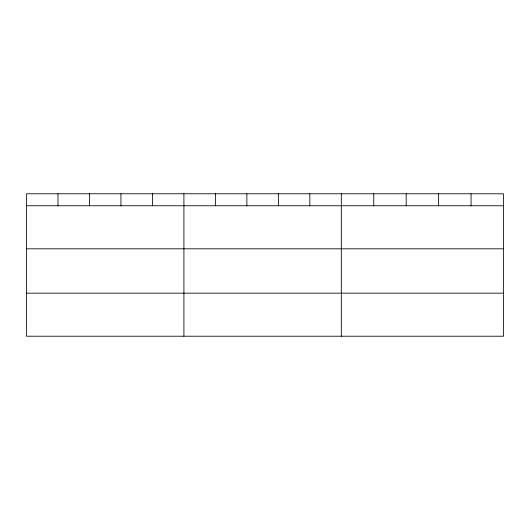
<?xml version="1.0" encoding="UTF-8"?>
<svg xmlns="http://www.w3.org/2000/svg" width="530" height="530" viewBox="0 0 530 530"><rect width="100%" height="100%" fill="white"/><g stroke="black" fill="none" stroke-linecap="round" stroke-linejoin="round"><path stroke-width="0.79" d="M503.5 248.808L503.5 193.781L26.5 193.781L26.5 336.219L503.5 336.219L503.5 248.808L26.5 248.808M26.5 205.753L503.5 205.753M26.5 293.163L503.5 293.163M471.064 193.781L471.064 205.753M438.628 193.781L438.628 205.753M406.192 193.781L406.192 205.753M373.756 193.781L373.756 205.753M341.32 193.781L341.32 336.219M309.838 193.781L309.838 205.753M278.356 193.781L278.356 205.753M246.874 193.781L246.874 205.753M215.392 193.781L215.392 205.753M183.91 193.781L183.91 336.219M152.428 193.781L152.428 205.753M120.946 193.781L120.946 205.753M89.464 193.781L89.464 205.753M57.982 193.781L57.982 205.753"/></g></svg>
